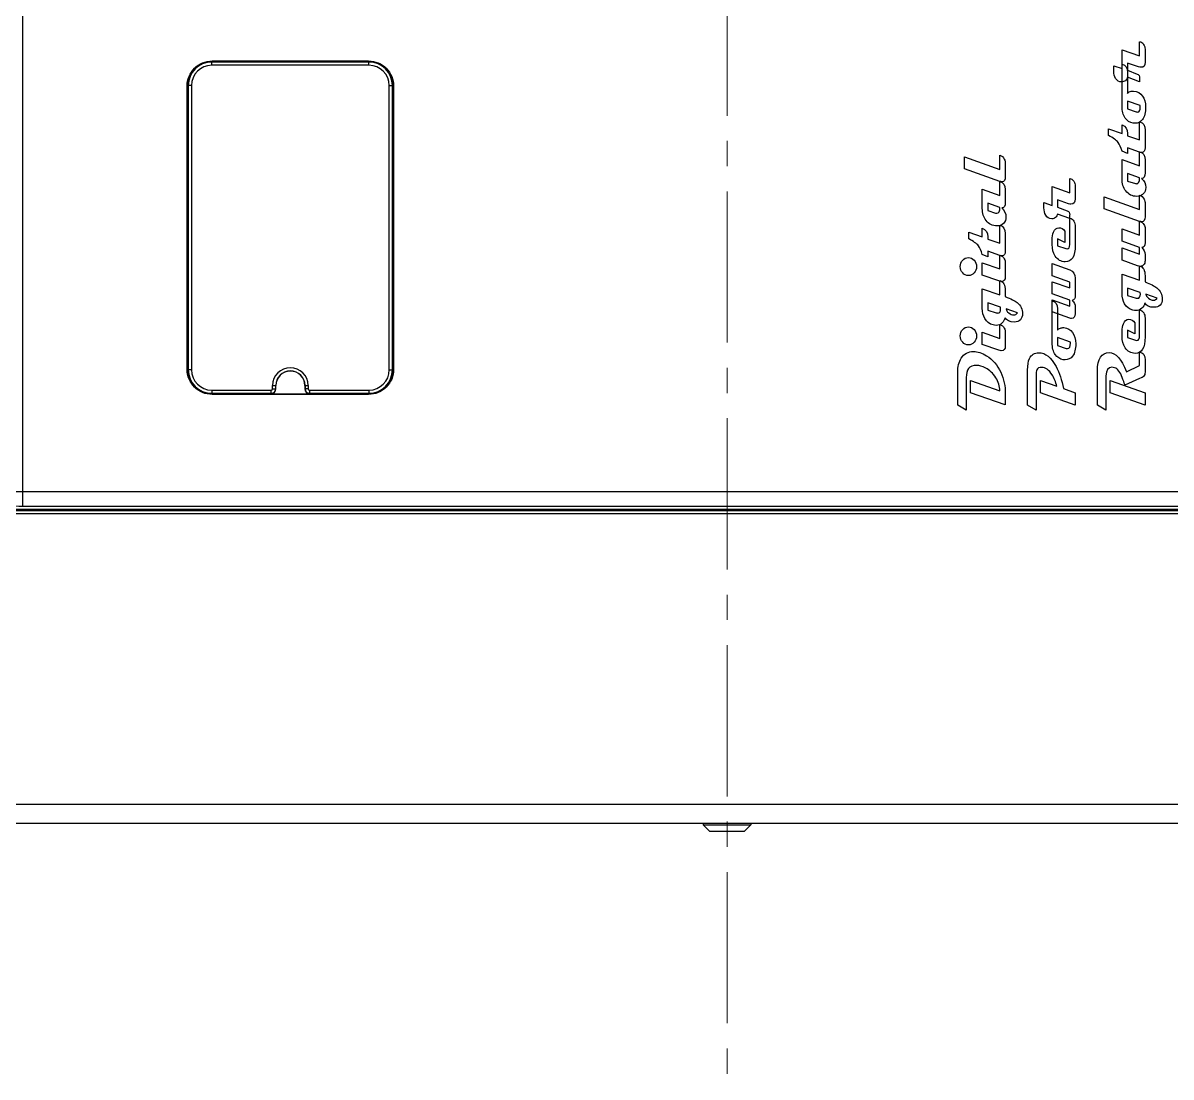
# Model space of a CAD drawing. Header units: millimetres. Extents: x 12659 to 13466, y -343 to 215.
# Drawn here: x 13010.9 to 13083.2, y 2.1 to 68.5 of the extents above; entities that cross this region are included whole.
import ezdxf

# ---------------------------------------------------------------- set-up
doc = ezdxf.new("R2010")
doc.units = ezdxf.units.MM
doc.linetypes.add('CENTER2', pattern=[28.575, 19.05, -3.175, 3.175, -3.175])
doc.linetypes.add('CENTERX2', pattern=[101.6, 63.5, -12.7, 12.7, -12.7])
doc.layers.get('0').update_dxf_attribs({"linetype": 'CONTINUOUS'})
doc.layers.add('3', color=112, linetype='CENTERX2', lineweight=15)

msp = doc.modelspace()

# ---------------------------------------------------------------- linework, layer by layer
at = {"color": 7, "linetype": 'Continuous'}
for p, q in [((13010.885, 38.046), (13010.885, 115.108)), ((13081.198, 66.391), (13081.198, 67.284)), ((13080.09, 66.779), (13081.198, 66.391)), ((13080.09, 63.233), (13080.09, 66.779)), ((13081.54, 66.817), (13081.54, 66)), ((13022.772, 65.805), (13022.772, 66.027)), ((13032.672, 66.027), (13022.772, 66.027)), ((13032.672, 66.005), (13022.772, 66.005)), ((13032.672, 65.805), (13022.772, 65.805)), ((13022.798, 66.051), (13022.798, 66.077)), ((13022.798, 66.077), (13032.646, 66.077)), ((13026.751, 66.051), (13022.798, 66.051)), ((13026.751, 66.027), (13026.751, 66.051)), ((13027.051, 66.046), (13027.072, 66.035)), ((13028.372, 66.035), (13027.072, 66.035)), ((13028.693, 66.051), (13028.693, 66.027)), ((13032.646, 66.051), (13028.693, 66.051)), ((13032.646, 66.051), (13032.646, 66.077)), ((13032.672, 65.805), (13032.672, 66.027)), ((13081.124, 65.704), (13080.431, 65.945)), ((13080.431, 65.945), (13080.431, 65.491)), ((13079.57, 65.779), (13080.09, 65.6)), ((13079.57, 65.433), (13079.57, 65.779)), ((13080.431, 65.491), (13081.043, 65.254)), ((13080.431, 65.367), (13080.431, 64.032)), ((13021.222, 46.653), (13021.222, 64.501)), ((13021.248, 46.653), (13021.248, 64.501)), ((13021.272, 64.527), (13021.272, 46.627)), ((13021.494, 64.527), (13021.272, 64.527)), ((13021.294, 64.527), (13021.294, 46.627)), ((13021.494, 64.527), (13021.494, 46.627)), ((13033.95, 46.627), (13033.95, 64.527)), ((13033.95, 64.527), (13034.172, 64.527)), ((13034.15, 46.627), (13034.15, 64.527)), ((13034.172, 46.627), (13034.172, 64.527)), ((13034.196, 46.653), (13034.196, 64.501)), ((13034.196, 64.501), (13034.222, 64.501)), ((13034.222, 64.501), (13034.222, 46.653)), ((13081.198, 64.77), (13080.431, 65.049)), ((13081.198, 64.996), (13081.198, 64.77)), ((13081.239, 63.271), (13080.431, 63.555)), ((13080.431, 63.555), (13080.431, 63.066)), ((13080.431, 63.066), (13080.977, 62.875)), ((13081.241, 63.201), (13081.239, 63.271)), ((13081.198, 61.105), (13081.198, 62.25)), ((13079.235, 61.8), (13080.09, 61.499)), ((13079.235, 61.384), (13079.235, 61.8)), ((13080.09, 61.499), (13080.09, 62.049)), ((13080.431, 61.512), (13080.431, 61.371)), ((13081.54, 61.717), (13081.54, 60.629)), ((13080.431, 61.371), (13081.198, 61.105)), ((13070.168, 60.043), (13072.398, 59.248)), ((13070.168, 59.288), (13070.168, 60.043)), ((13072.398, 59.248), (13072.398, 60.143)), ((13080.431, 60.258), (13080.09, 60.393)), ((13081.198, 60.337), (13080.431, 60.608)), ((13080.431, 60.608), (13080.431, 60.258)), ((13081.198, 59.474), (13081.198, 60.359)), ((13072.398, 58.497), (13070.168, 59.288)), ((13072.74, 59.61), (13072.74, 58.789)), ((13080.09, 59.875), (13081.198, 59.474)), ((13080.09, 58.657), (13080.09, 59.875)), ((13081.54, 59.836), (13081.54, 59.028)), ((13076.798, 57.776), (13076.798, 58.67)), ((13081.198, 58.713), (13080.431, 58.983)), ((13080.431, 58.983), (13080.431, 58.512)), ((13071.29, 58.013), (13072.398, 57.612)), ((13071.29, 56.796), (13071.29, 58.013)), ((13072.398, 57.612), (13072.398, 58.497)), ((13072.74, 57.975), (13072.74, 57.167)), ((13075.69, 58.165), (13076.798, 57.776)), ((13075.69, 56.985), (13075.69, 58.165)), ((13077.14, 58.203), (13077.14, 57.386)), ((13080.431, 58.512), (13080.928, 58.363)), ((13072.398, 56.851), (13071.631, 57.122)), ((13071.631, 57.122), (13071.631, 56.651)), ((13075.17, 57.165), (13075.69, 56.985)), ((13075.17, 56.819), (13075.17, 57.165)), ((13076.724, 57.09), (13076.031, 57.331)), ((13076.031, 57.331), (13076.031, 56.877)), ((13078.968, 57.521), (13081.198, 56.725)), ((13078.968, 56.766), (13078.968, 57.521)), ((13081.198, 56.725), (13081.198, 57.621)), ((13071.631, 56.651), (13072.128, 56.501)), ((13076.031, 56.877), (13076.643, 56.64)), ((13076.798, 56.156), (13076.031, 56.435)), ((13081.198, 55.975), (13078.968, 56.766)), ((13081.54, 57.088), (13081.54, 56.267)), ((13072.398, 54.597), (13072.398, 55.742)), ((13076.798, 54.523), (13076.798, 56.382)), ((13081.198, 55.111), (13081.198, 55.979)), ((13070.435, 55.292), (13071.29, 54.992)), ((13070.435, 54.877), (13070.435, 55.292)), ((13071.29, 54.992), (13071.29, 55.542)), ((13071.631, 55.005), (13071.631, 54.864)), ((13072.74, 55.209), (13072.74, 54.122)), ((13076.489, 55.361), (13076.489, 54.655)), ((13077.14, 55.655), (13077.14, 54.467)), ((13080.09, 55.499), (13081.198, 55.111)), ((13080.09, 54.734), (13080.09, 55.499)), ((13081.54, 55.529), (13081.54, 54.638)), ((13071.631, 54.864), (13072.398, 54.597)), ((13075.69, 54.51), (13075.69, 54.819)), ((13076.489, 54.655), (13076.031, 54.885)), ((13076.031, 54.885), (13076.031, 54.435)), ((13076.031, 54.435), (13076.545, 54.261)), ((13076.545, 54.261), (13076.626, 54.246)), ((13081.198, 54.337), (13080.09, 54.734)), ((13080.09, 54.303), (13081.198, 53.904)), ((13080.09, 53.529), (13080.09, 54.303)), ((13081.198, 53.904), (13081.198, 54.337)), ((13071.631, 53.751), (13071.29, 53.885)), ((13072.398, 53.83), (13071.631, 54.101)), ((13071.631, 54.101), (13071.631, 53.751)), ((13072.398, 52.977), (13072.398, 53.847)), ((13081.073, 53.171), (13080.09, 53.529)), ((13081.54, 53.875), (13081.54, 53.499)), ((13071.29, 53.371), (13072.398, 52.977)), ((13071.29, 52.597), (13071.29, 53.371)), ((13072.74, 53.344), (13072.74, 52.501)), ((13075.69, 53.314), (13076.798, 52.928)), ((13075.69, 52.548), (13075.69, 53.314)), ((13081.198, 52.271), (13081.198, 53.175)), ((13072.328, 52.226), (13071.29, 52.597)), ((13072.398, 51.344), (13072.398, 52.248)), ((13076.798, 52.152), (13075.69, 52.548)), ((13075.69, 52.177), (13076.798, 51.789)), ((13075.69, 51.414), (13075.69, 52.177)), ((13076.798, 51.789), (13076.798, 52.152)), ((13077.14, 52.397), (13077.14, 51.318)), ((13080.09, 52.661), (13081.198, 52.271)), ((13080.09, 51.442), (13080.09, 52.661)), ((13081.54, 52.542), (13081.54, 52.162)), ((13071.29, 51.734), (13072.398, 51.344)), ((13071.29, 50.514), (13071.29, 51.734)), ((13072.74, 51.614), (13072.74, 51.235)), ((13076.798, 51.015), (13075.69, 51.414)), ((13081.239, 51.495), (13080.431, 51.77)), ((13080.431, 51.77), (13080.431, 51.316)), ((13081.243, 51.395), (13081.239, 51.495)), ((13082.299, 51.137), (13081.597, 51.395)), ((13072.439, 50.568), (13071.631, 50.843)), ((13071.631, 50.843), (13071.631, 50.388)), ((13075.69, 51.043), (13076.798, 50.644)), ((13075.69, 48.335), (13075.69, 51.043)), ((13076.798, 50.644), (13076.798, 51.015)), ((13080.431, 51.316), (13080.972, 51.145)), ((13071.631, 50.388), (13072.172, 50.218)), ((13072.443, 50.467), (13072.439, 50.568)), ((13073.499, 50.209), (13072.797, 50.467)), ((13076.798, 49.881), (13075.69, 50.269)), ((13076.031, 50.469), (13076.031, 49.135)), ((13077.14, 50.553), (13077.14, 50.173)), ((13081.198, 48.757), (13081.198, 50.42)), ((13081.54, 49.889), (13081.54, 48.702)), ((13072.398, 48.61), (13072.398, 49.48)), ((13080.889, 49.595), (13080.889, 48.889)), ((13071.29, 49.005), (13072.398, 48.61)), ((13071.29, 48.231), (13071.29, 49.005)), ((13072.74, 48.977), (13072.74, 48.135)), ((13076.839, 48.374), (13076.031, 48.657)), ((13076.031, 48.657), (13076.031, 48.169)), ((13080.09, 48.745), (13080.09, 49.054)), ((13080.889, 48.889), (13080.431, 49.12)), ((13080.431, 49.12), (13080.431, 48.67)), ((13080.431, 48.67), (13080.945, 48.495)), ((13080.945, 48.495), (13081.026, 48.48)), ((13072.328, 47.86), (13071.29, 48.231)), ((13076.031, 48.169), (13076.577, 47.977)), ((13076.841, 48.303), (13076.839, 48.374)), ((13081.198, 46.894), (13081.198, 47.74)), ((13081.54, 47.295), (13081.54, 46.474)), ((13021.494, 46.627), (13021.272, 46.627)), ((13033.95, 46.627), (13034.172, 46.627)), ((13034.196, 46.653), (13034.222, 46.653)), ((13069.74, 44.405), (13069.74, 46.469)), ((13074.14, 44.41), (13074.14, 46.606)), ((13078.54, 44.41), (13078.54, 46.557)), ((13080.369, 46.51), (13081.198, 46.894)), ((13026.6, 45.427), (13026.6, 45.638)), ((13026.6, 45.638), (13026.81, 45.638)), ((13026.8, 45.427), (13026.8, 45.638)), ((13026.81, 45.427), (13026.81, 45.638)), ((13028.635, 45.638), (13028.844, 45.638)), ((13028.635, 45.638), (13028.635, 45.427)), ((13028.644, 45.638), (13028.644, 45.427)), ((13028.844, 45.638), (13028.844, 45.427)), ((13070.277, 46.139), (13070.277, 44.077)), ((13070.552, 45.956), (13072.398, 45.301)), ((13070.552, 45.186), (13070.552, 45.956)), ((13074.677, 46.256), (13074.677, 44.077)), ((13074.952, 45.956), (13075.978, 45.589)), ((13074.952, 45.184), (13074.952, 45.956)), ((13079.077, 46.252), (13079.077, 44.077)), ((13079.352, 45.956), (13081.54, 45.177)), ((13079.352, 45.182), (13079.352, 45.956)), ((13081.198, 46.073), (13080.269, 45.653)), ((13022.772, 45.349), (13022.772, 45.127)), ((13022.772, 45.349), (13026.522, 45.349)), ((13022.772, 45.149), (13026.522, 45.149)), ((13022.772, 45.127), (13025.522, 45.127)), ((13022.798, 45.103), (13022.798, 45.077)), ((13032.646, 45.103), (13022.798, 45.103)), ((13032.646, 45.077), (13022.798, 45.077)), ((13025.522, 45.127), (13026.222, 45.139)), ((13026.222, 45.139), (13026.522, 45.139)), ((13026.522, 45.139), (13026.522, 45.349)), ((13026.6, 45.427), (13026.81, 45.427)), ((13028.844, 45.427), (13028.635, 45.427)), ((13028.922, 45.349), (13032.672, 45.349)), ((13028.922, 45.349), (13028.922, 45.139)), ((13028.922, 45.149), (13032.672, 45.149)), ((13028.922, 45.139), (13029.222, 45.139)), ((13029.922, 45.127), (13029.222, 45.139)), ((13029.922, 45.127), (13032.672, 45.127)), ((13032.646, 45.103), (13032.646, 45.077)), ((13032.672, 45.349), (13032.672, 45.127)), ((13072.74, 44.414), (13070.552, 45.186)), ((13072.74, 45.118), (13072.74, 44.414)), ((13077.14, 44.405), (13074.952, 45.184)), ((13076.398, 45.444), (13077.14, 45.184)), ((13077.14, 45.184), (13077.14, 44.405)), ((13081.54, 44.41), (13079.352, 45.182)), ((13081.54, 45.177), (13081.54, 44.41)), ((13070.277, 44.077), (13069.74, 44.405)), ((13074.677, 44.077), (13074.14, 44.41)), ((13079.077, 44.077), (13078.54, 44.41)), ((13010.885, 38.96), (13104.565, 38.96)), ((12940.908, 37.852), (13104.551, 37.852)), ((12940.908, 37.767), (13104.551, 37.767)), ((13010.885, 38.046), (13104.565, 38.046)), ((12940.718, 37.577), (13104.74, 37.577)), ((12891.922, 19.277), (13218.522, 19.277)), ((12892.122, 18.077), (13219.722, 18.077)), ((13053.722, 18.077), (13053.722, 17.977)), ((13056.722, 18.077), (13056.722, 17.977)), ((13053.722, 17.977), (13056.722, 17.977)), ((13054.122, 17.577), (13053.722, 17.977)), ((13054.122, 17.577), (13056.322, 17.577)), ((13056.322, 17.577), (13056.722, 17.977))]:
    msp.add_line(p, q, dxfattribs=at)
for centre, radius, start, end in [((13022.772, 64.527), 1.5, 90, 180), ((13022.772, 64.527), 1.478, 90, 180), ((13022.772, 64.527), 1.278, 90, 180), ((13032.672, 64.527), 1.5, 0, 90), ((13032.672, 64.527), 1.478, 0, 90), ((13032.672, 64.527), 1.278, 0, 90), ((13022.772, 46.627), 1.5, 180, 270), ((13022.772, 46.627), 1.478, 180, 270), ((13022.772, 46.627), 1.278, 180, 270), ((13027.722, 45.638), 1.122, 0, 180), ((13027.722, 45.638), 0.922, 0, 180), ((13027.722, 45.638), 0.912, 0, 180), ((13032.672, 46.627), 1.5, 270, 0), ((13032.672, 46.627), 1.478, 270, 0), ((13032.672, 46.627), 1.278, 270, 0), ((13026.522, 45.427), 0.288, 270, 0), ((13026.522, 45.427), 0.278, 270, 0), ((13026.522, 45.427), 0.0782, 270, 0), ((13028.922, 45.427), 0.288, 180, 270), ((13028.922, 45.427), 0.278, 180, 270), ((13028.922, 45.427), 0.0782, 180, 270)]:
    msp.add_arc(centre, radius, start, end, dxfattribs=at)
for centre, major_axis, ratio, start_param, end_param in [((13022.799, 64.501), (-1.096, 1.096), 0.999695, 5.497939, 7.068431), ((13026.751, 66.046), (0.3, 0), 0.017455, 0.034907, 1.570796), ((13028.693, 66.046), (0.3, 0), 0.017455, 1.570796, 3.106686), ((13032.646, 64.501), (1.096, 1.096), 0.999695, 5.497939, 7.068431), ((13022.799, 46.654), (-1.096, -1.096), 0.999695, 5.497939, 7.068431), ((13032.646, 46.654), (1.096, -1.096), 0.999695, 5.497939, 7.068431)]:
    msp.add_ellipse(centre, major_axis=major_axis, ratio=ratio, start_param=start_param, end_param=end_param, dxfattribs=at)
for points in [[(13081.198, 67.284), (13081.299, 67.284), (13081.382, 67.229), (13081.449, 67.119)], [(13081.449, 67.119), (13081.51, 67.022), (13081.54, 66.921), (13081.54, 66.817)], [(13080.09, 65.879), (13080.318, 65.821), (13080.431, 65.651), (13080.431, 65.367)], [(13081.54, 66), (13081.54, 65.783), (13081.45, 65.676), (13081.271, 65.676)], [(13079.681, 64.981), (13079.608, 65.107), (13079.57, 65.258), (13079.57, 65.433)], [(13081.043, 65.254), (13081.147, 65.214), (13081.198, 65.128), (13081.198, 64.996)], [(13081.271, 65.676), (13081.226, 65.676), (13081.177, 65.685), (13081.124, 65.704)], [(13080.06, 64.753), (13079.898, 64.753), (13079.77, 64.828), (13079.681, 64.981)], [(13080.298, 64.835), (13080.23, 64.781), (13080.149, 64.753), (13080.06, 64.753)], [(13080.431, 65.049), (13080.412, 64.96), (13080.367, 64.889), (13080.298, 64.835)], [(13080.431, 64.032), (13080.463, 64.079), (13080.52, 64.118), (13080.604, 64.147)], [(13080.604, 64.147), (13080.687, 64.177), (13080.759, 64.188), (13080.819, 64.183)], [(13080.819, 64.183), (13081.058, 64.162), (13081.243, 64.058), (13081.378, 63.87)], [(13081.378, 63.87), (13081.508, 63.689), (13081.572, 63.455), (13081.574, 63.167)], [(13080.285, 62.483), (13080.156, 62.67), (13080.09, 62.919), (13080.09, 63.233)], [(13081.058, 62.86), (13081.181, 62.86), (13081.241, 62.973), (13081.241, 63.201)], [(13081.574, 63.167), (13081.576, 62.83), (13081.512, 62.572), (13081.376, 62.392)], [(13080.789, 62.163), (13080.576, 62.201), (13080.407, 62.305), (13080.285, 62.483)], [(13081.376, 62.392), (13081.256, 62.233), (13081.1, 62.152), (13080.904, 62.152)], [(13080.977, 62.875), (13081.007, 62.864), (13081.032, 62.86), (13081.058, 62.86)], [(13081.198, 62.25), (13081.427, 62.182), (13081.54, 62.005), (13081.54, 61.717)], [(13080.09, 62.049), (13080.318, 61.96), (13080.431, 61.781), (13080.431, 61.512)], [(13080.904, 62.152), (13080.866, 62.152), (13080.827, 62.156), (13080.789, 62.163)], [(13079.845, 60.947), (13079.734, 61.084), (13079.529, 61.229), (13079.235, 61.384)], [(13080.09, 60.393), (13080.026, 60.64), (13079.945, 60.826), (13079.845, 60.947)], [(13072.398, 60.143), (13072.524, 60.107), (13072.616, 60.026), (13072.676, 59.898)], [(13081.198, 60.359), (13081.427, 60.29), (13081.54, 60.116), (13081.54, 59.836)], [(13081.318, 60.314), (13081.282, 60.314), (13081.241, 60.322), (13081.198, 60.337)], [(13081.54, 60.629), (13081.54, 60.418), (13081.467, 60.314), (13081.318, 60.314)], [(13072.676, 59.898), (13072.718, 59.808), (13072.74, 59.713), (13072.74, 59.61)], [(13072.74, 58.789), (13072.74, 58.578), (13072.669, 58.474), (13072.524, 58.474)], [(13076.798, 58.67), (13076.899, 58.67), (13076.982, 58.614), (13077.049, 58.505)], [(13080.324, 57.891), (13080.169, 58.096), (13080.09, 58.352), (13080.09, 58.657)], [(13081.013, 58.35), (13081.137, 58.35), (13081.198, 58.469), (13081.198, 58.713)], [(13081.54, 59.028), (13081.54, 58.798), (13081.467, 58.683), (13081.318, 58.683)], [(13081.318, 58.683), (13081.495, 58.527), (13081.582, 58.337), (13081.582, 58.111)], [(13072.524, 58.474), (13072.488, 58.474), (13072.445, 58.482), (13072.398, 58.497)], [(13072.398, 58.497), (13072.627, 58.429), (13072.74, 58.254), (13072.74, 57.975)], [(13077.049, 58.505), (13077.11, 58.408), (13077.14, 58.307), (13077.14, 58.203)], [(13081.028, 57.55), (13080.732, 57.55), (13080.497, 57.663), (13080.324, 57.891)], [(13080.928, 58.363), (13080.959, 58.353), (13080.987, 58.35), (13081.013, 58.35)], [(13081.582, 58.111), (13081.582, 57.945), (13081.531, 57.808), (13081.429, 57.706)], [(13072.74, 57.167), (13072.74, 56.936), (13072.667, 56.821), (13072.518, 56.821)], [(13077.14, 57.386), (13077.14, 57.169), (13077.05, 57.062), (13076.871, 57.062)], [(13081.429, 57.706), (13081.326, 57.604), (13081.194, 57.55), (13081.028, 57.55)], [(13081.198, 57.621), (13081.324, 57.585), (13081.416, 57.504), (13081.476, 57.376)], [(13081.476, 57.376), (13081.518, 57.286), (13081.54, 57.19), (13081.54, 57.088)], [(13071.524, 56.03), (13071.369, 56.235), (13071.29, 56.491), (13071.29, 56.796)], [(13072.128, 56.501), (13072.159, 56.492), (13072.187, 56.489), (13072.213, 56.489)], [(13072.213, 56.489), (13072.337, 56.489), (13072.398, 56.608), (13072.398, 56.851)], [(13072.518, 56.821), (13072.695, 56.666), (13072.782, 56.476), (13072.782, 56.25)], [(13075.281, 56.367), (13075.208, 56.493), (13075.17, 56.644), (13075.17, 56.819)], [(13076.031, 56.435), (13076.012, 56.346), (13075.967, 56.275), (13075.898, 56.221)], [(13076.643, 56.64), (13076.747, 56.6), (13076.798, 56.514), (13076.798, 56.382)], [(13076.871, 57.062), (13076.826, 57.062), (13076.777, 57.071), (13076.724, 57.09)], [(13072.228, 55.689), (13071.932, 55.689), (13071.697, 55.802), (13071.524, 56.03)], [(13072.629, 55.845), (13072.526, 55.742), (13072.394, 55.689), (13072.228, 55.689)], [(13072.398, 55.742), (13072.627, 55.674), (13072.74, 55.497), (13072.74, 55.209)], [(13072.782, 56.25), (13072.782, 56.084), (13072.731, 55.947), (13072.629, 55.845)], [(13075.66, 56.139), (13075.498, 56.139), (13075.37, 56.214), (13075.281, 56.367)], [(13075.898, 56.221), (13075.83, 56.167), (13075.749, 56.139), (13075.66, 56.139)], [(13076.798, 56.186), (13076.909, 56.156), (13076.995, 56.088), (13077.056, 55.981)], [(13077.056, 55.981), (13077.112, 55.885), (13077.14, 55.776), (13077.14, 55.655)], [(13081.198, 55.979), (13081.318, 55.949), (13081.407, 55.883), (13081.467, 55.783)], [(13081.324, 55.951), (13081.288, 55.951), (13081.245, 55.96), (13081.198, 55.975)], [(13081.54, 56.267), (13081.54, 56.056), (13081.469, 55.951), (13081.324, 55.951)], [(13081.467, 55.783), (13081.516, 55.702), (13081.54, 55.619), (13081.54, 55.529)], [(13071.29, 55.542), (13071.518, 55.452), (13071.631, 55.273), (13071.631, 55.005)], [(13075.69, 54.819), (13075.69, 54.998), (13075.717, 55.158), (13075.773, 55.294)], [(13075.773, 55.294), (13075.848, 55.476), (13075.961, 55.572), (13076.11, 55.579)], [(13076.11, 55.579), (13076.263, 55.587), (13076.389, 55.514), (13076.489, 55.361)], [(13071.045, 54.44), (13070.934, 54.576), (13070.729, 54.721), (13070.435, 54.877)], [(13071.29, 53.885), (13071.226, 54.133), (13071.145, 54.318), (13071.045, 54.44)], [(13075.886, 53.785), (13075.756, 53.988), (13075.69, 54.229), (13075.69, 54.51)], [(13077.14, 54.467), (13077.14, 53.776), (13076.933, 53.431), (13076.515, 53.431)], [(13076.626, 54.246), (13076.741, 54.246), (13076.798, 54.337), (13076.798, 54.523)], [(13081.54, 54.638), (13081.54, 54.429), (13081.474, 54.324), (13081.339, 54.324)], [(13081.339, 54.324), (13081.474, 54.214), (13081.54, 54.062), (13081.54, 53.875)], [(13069.906, 53.13), (13069.906, 53.284), (13069.957, 53.416), (13070.056, 53.526)], [(13070.056, 53.526), (13070.155, 53.638), (13070.275, 53.693), (13070.416, 53.693)], [(13070.416, 53.693), (13070.558, 53.693), (13070.68, 53.638), (13070.779, 53.528)], [(13070.779, 53.528), (13070.878, 53.416), (13070.927, 53.284), (13070.927, 53.13)], [(13072.398, 53.847), (13072.524, 53.808), (13072.616, 53.732), (13072.675, 53.616)], [(13072.518, 53.806), (13072.482, 53.806), (13072.441, 53.815), (13072.398, 53.83)], [(13072.74, 54.122), (13072.74, 53.911), (13072.667, 53.806), (13072.518, 53.806)], [(13072.675, 53.616), (13072.718, 53.531), (13072.74, 53.442), (13072.74, 53.344)], [(13076.515, 53.431), (13076.248, 53.431), (13076.039, 53.548), (13075.886, 53.785)], [(13081.54, 53.499), (13081.54, 53.384), (13081.51, 53.295), (13081.45, 53.231)], [(13070.056, 52.728), (13069.957, 52.838), (13069.906, 52.973), (13069.906, 53.13)], [(13070.927, 53.13), (13070.927, 52.973), (13070.878, 52.838), (13070.779, 52.727)], [(13076.798, 52.928), (13077.027, 52.821), (13077.14, 52.644), (13077.14, 52.397)], [(13081.23, 53.141), (13081.179, 53.141), (13081.128, 53.15), (13081.073, 53.171)], [(13081.198, 53.175), (13081.427, 53.109), (13081.54, 52.898), (13081.54, 52.542)], [(13081.45, 53.231), (13081.395, 53.171), (13081.322, 53.141), (13081.23, 53.141)], [(13070.416, 52.563), (13070.275, 52.563), (13070.155, 52.617), (13070.056, 52.728)], [(13070.779, 52.727), (13070.68, 52.617), (13070.558, 52.563), (13070.416, 52.563)], [(13072.484, 52.197), (13072.437, 52.197), (13072.384, 52.207), (13072.328, 52.226)], [(13072.398, 52.248), (13072.627, 52.182), (13072.74, 51.971), (13072.74, 51.614)], [(13072.74, 52.501), (13072.74, 52.297), (13072.654, 52.197), (13072.484, 52.197)], [(13081.54, 52.162), (13081.883, 52.034), (13082.132, 51.909), (13082.285, 51.784)], [(13080.247, 50.785), (13080.143, 50.966), (13080.09, 51.186), (13080.09, 51.442)], [(13081.062, 51.13), (13081.184, 51.13), (13081.243, 51.218), (13081.243, 51.395)], [(13081.597, 51.395), (13081.597, 51.301), (13081.648, 51.216), (13081.755, 51.135)], [(13082.285, 51.784), (13082.51, 51.602), (13082.623, 51.369), (13082.623, 51.088)], [(13072.74, 51.235), (13073.083, 51.107), (13073.332, 50.981), (13073.485, 50.857)], [(13073.485, 50.857), (13073.71, 50.674), (13073.823, 50.442), (13073.823, 50.16)], [(13075.69, 50.981), (13075.918, 50.924), (13076.031, 50.753), (13076.031, 50.469)], [(13077.14, 51.318), (13077.14, 51.128), (13077.078, 51.024), (13076.952, 51.003)], [(13076.952, 51.003), (13077.078, 50.898), (13077.14, 50.749), (13077.14, 50.553)], [(13080.772, 50.382), (13080.542, 50.442), (13080.367, 50.576), (13080.247, 50.785)], [(13080.972, 51.145), (13081.007, 51.135), (13081.036, 51.13), (13081.062, 51.13)], [(13081.523, 50.836), (13081.493, 50.702), (13081.431, 50.591), (13081.338, 50.504)], [(13082.12, 50.565), (13081.81, 50.565), (13081.612, 50.655), (13081.523, 50.836)], [(13081.755, 51.135), (13081.862, 51.054), (13081.966, 51.015), (13082.073, 51.015)], [(13082.073, 51.015), (13082.167, 51.015), (13082.241, 51.056), (13082.299, 51.137)], [(13082.488, 50.706), (13082.399, 50.612), (13082.277, 50.565), (13082.12, 50.565)], [(13082.623, 51.088), (13082.623, 50.928), (13082.578, 50.8), (13082.488, 50.706)], [(13071.447, 49.857), (13071.343, 50.039), (13071.29, 50.258), (13071.29, 50.514)], [(13072.172, 50.218), (13072.207, 50.207), (13072.236, 50.203), (13072.262, 50.203)], [(13072.262, 50.203), (13072.384, 50.203), (13072.443, 50.29), (13072.443, 50.467)], [(13072.723, 49.909), (13072.693, 49.774), (13072.631, 49.663), (13072.538, 49.577)], [(13073.32, 49.638), (13073.01, 49.638), (13072.812, 49.727), (13072.723, 49.909)], [(13072.797, 50.467), (13072.797, 50.374), (13072.848, 50.288), (13072.955, 50.207)], [(13072.955, 50.207), (13073.062, 50.126), (13073.166, 50.088), (13073.273, 50.088)], [(13073.273, 50.088), (13073.367, 50.088), (13073.441, 50.128), (13073.499, 50.209)], [(13073.823, 50.16), (13073.823, 50), (13073.778, 49.872), (13073.688, 49.779)], [(13076.916, 49.858), (13076.882, 49.858), (13076.841, 49.866), (13076.798, 49.881)], [(13077.14, 50.173), (13077.14, 49.962), (13077.065, 49.858), (13076.916, 49.858)], [(13080.955, 50.354), (13080.898, 50.354), (13080.836, 50.365), (13080.772, 50.382)], [(13081.338, 50.504), (13081.233, 50.405), (13081.105, 50.354), (13080.955, 50.354)], [(13081.198, 50.42), (13081.309, 50.391), (13081.395, 50.322), (13081.456, 50.216)], [(13081.456, 50.216), (13081.512, 50.12), (13081.54, 50.011), (13081.54, 49.889)], [(13069.906, 48.764), (13069.906, 48.917), (13069.957, 49.049), (13070.056, 49.16)], [(13070.056, 49.16), (13070.155, 49.271), (13070.275, 49.327), (13070.416, 49.327)], [(13070.416, 49.327), (13070.558, 49.327), (13070.68, 49.271), (13070.779, 49.161)], [(13070.779, 49.161), (13070.878, 49.049), (13070.927, 48.917), (13070.927, 48.764)], [(13071.972, 49.454), (13071.742, 49.514), (13071.567, 49.649), (13071.447, 49.857)], [(13072.155, 49.427), (13072.098, 49.427), (13072.036, 49.437), (13071.972, 49.454)], [(13072.538, 49.577), (13072.433, 49.478), (13072.305, 49.427), (13072.155, 49.427)], [(13072.398, 49.48), (13072.524, 49.442), (13072.616, 49.365), (13072.675, 49.249)], [(13072.675, 49.249), (13072.718, 49.165), (13072.74, 49.075), (13072.74, 48.977)], [(13073.688, 49.779), (13073.599, 49.685), (13073.477, 49.638), (13073.32, 49.638)], [(13076.031, 49.135), (13076.063, 49.182), (13076.12, 49.22), (13076.204, 49.25)], [(13076.204, 49.25), (13076.287, 49.28), (13076.359, 49.29), (13076.419, 49.285)], [(13076.419, 49.285), (13076.658, 49.265), (13076.843, 49.16), (13076.978, 48.973)], [(13080.09, 49.054), (13080.09, 49.233), (13080.117, 49.393), (13080.173, 49.529)], [(13080.173, 49.529), (13080.248, 49.71), (13080.361, 49.806), (13080.51, 49.814)], [(13080.51, 49.814), (13080.663, 49.821), (13080.789, 49.749), (13080.889, 49.595)], [(13070.056, 48.361), (13069.957, 48.472), (13069.906, 48.606), (13069.906, 48.764)], [(13070.927, 48.764), (13070.927, 48.606), (13070.878, 48.472), (13070.779, 48.36)], [(13076.978, 48.973), (13077.108, 48.791), (13077.172, 48.557), (13077.174, 48.269)], [(13080.286, 48.02), (13080.156, 48.222), (13080.09, 48.463), (13080.09, 48.745)], [(13081.54, 48.702), (13081.54, 48.011), (13081.333, 47.666), (13080.915, 47.666)], [(13081.026, 48.48), (13081.141, 48.48), (13081.198, 48.572), (13081.198, 48.757)], [(13069.967, 47.36), (13070.145, 47.64), (13070.401, 47.781), (13070.735, 47.781)], [(13070.416, 48.197), (13070.275, 48.197), (13070.155, 48.25), (13070.056, 48.361)], [(13070.779, 48.36), (13070.68, 48.25), (13070.558, 48.197), (13070.416, 48.197)], [(13070.735, 47.781), (13070.996, 47.781), (13071.271, 47.689), (13071.56, 47.509)], [(13072.484, 47.83), (13072.437, 47.83), (13072.384, 47.84), (13072.328, 47.86)], [(13072.74, 48.135), (13072.74, 47.93), (13072.654, 47.83), (13072.484, 47.83)], [(13075.885, 47.585), (13075.756, 47.772), (13075.69, 48.022), (13075.69, 48.335)], [(13076.577, 47.977), (13076.607, 47.966), (13076.632, 47.962), (13076.658, 47.962)], [(13076.658, 47.962), (13076.781, 47.962), (13076.841, 48.075), (13076.841, 48.303)], [(13077.174, 48.269), (13077.176, 47.932), (13077.112, 47.674), (13076.976, 47.494)], [(13078.54, 46.557), (13078.54, 47.329), (13078.787, 47.715), (13079.277, 47.715)], [(13079.277, 47.715), (13079.695, 47.715), (13080.058, 47.312), (13080.369, 46.51)], [(13080.915, 47.666), (13080.648, 47.666), (13080.439, 47.783), (13080.286, 48.02)], [(13081.198, 47.74), (13081.305, 47.734), (13081.39, 47.685), (13081.454, 47.591)], [(13069.74, 46.469), (13069.74, 46.826), (13069.816, 47.122), (13069.967, 47.36)], [(13071.56, 47.509), (13071.944, 47.271), (13072.241, 46.924), (13072.45, 46.47)], [(13074.14, 46.606), (13074.14, 46.926), (13074.18, 47.171), (13074.26, 47.341)], [(13074.26, 47.341), (13074.372, 47.58), (13074.57, 47.702), (13074.852, 47.702)], [(13074.852, 47.702), (13075.274, 47.702), (13075.634, 47.41), (13075.937, 46.831)], [(13076.389, 47.265), (13076.176, 47.303), (13076.007, 47.408), (13075.885, 47.585)], [(13076.504, 47.254), (13076.466, 47.254), (13076.427, 47.258), (13076.389, 47.265)], [(13076.976, 47.494), (13076.856, 47.335), (13076.7, 47.254), (13076.504, 47.254)], [(13081.454, 47.591), (13081.512, 47.506), (13081.54, 47.405), (13081.54, 47.295)], [(13070.419, 46.701), (13070.324, 46.578), (13070.277, 46.391), (13070.277, 46.139)], [(13070.944, 46.907), (13070.701, 46.907), (13070.524, 46.838), (13070.419, 46.701)], [(13071.503, 46.736), (13071.281, 46.849), (13071.094, 46.907), (13070.944, 46.907)], [(13072.141, 46.133), (13071.97, 46.408), (13071.757, 46.608), (13071.503, 46.736)], [(13072.45, 46.47), (13072.644, 46.049), (13072.74, 45.6), (13072.74, 45.118)], [(13074.722, 46.625), (13074.692, 46.557), (13074.677, 46.433), (13074.677, 46.256)], [(13075.035, 46.784), (13074.877, 46.791), (13074.773, 46.738), (13074.722, 46.625)], [(13075.685, 46.322), (13075.5, 46.619), (13075.283, 46.772), (13075.035, 46.784)], [(13075.978, 45.589), (13075.916, 45.864), (13075.818, 46.109), (13075.685, 46.322)], [(13075.937, 46.831), (13076.14, 46.442), (13076.293, 45.979), (13076.398, 45.444)], [(13079.456, 46.789), (13079.205, 46.789), (13079.077, 46.61), (13079.077, 46.252)], [(13080.008, 46.365), (13079.862, 46.646), (13079.678, 46.789), (13079.456, 46.789)], [(13080.148, 46.018), (13080.079, 46.201), (13080.032, 46.318), (13080.008, 46.365)], [(13081.54, 46.474), (13081.54, 46.361), (13081.51, 46.275), (13081.451, 46.217)], [(13072.398, 45.301), (13072.398, 45.58), (13072.313, 45.858), (13072.141, 46.133)], [(13080.269, 45.653), (13080.26, 45.704), (13080.22, 45.826), (13080.148, 46.018)], [(13081.451, 46.217), (13081.412, 46.179), (13081.329, 46.13), (13081.198, 46.073)]]:
    msp.add_open_spline(points, degree=3, dxfattribs=at)
for points, knots in [([(13021.222, 64.501), (13021.222, 64.706), (13021.301, 65.122), (13021.656, 65.643), (13022.178, 65.998), (13022.593, 66.077), (13022.798, 66.077)], [0, 0, 0, 0, 0.25, 0.5, 0.75, 1, 1, 1, 1]), ([(13032.646, 66.077), (13032.851, 66.077), (13033.267, 65.998), (13033.789, 65.643), (13034.143, 65.122), (13034.222, 64.706), (13034.222, 64.501)], [0, 0, 0, 0, 0.25, 0.5, 0.75, 1, 1, 1, 1]), ([(13022.798, 45.077), (13022.593, 45.077), (13022.178, 45.156), (13021.656, 45.511), (13021.301, 46.032), (13021.222, 46.448), (13021.222, 46.653)], [0, 0, 0, 0, 0.25, 0.5, 0.75, 1, 1, 1, 1]), ([(13034.222, 46.653), (13034.222, 46.448), (13034.143, 46.032), (13033.789, 45.511), (13033.267, 45.156), (13032.851, 45.077), (13032.646, 45.077)], [0, 0, 0, 0, 0.25, 0.5, 0.75, 1, 1, 1, 1]), ([(13005.954, 41.186), (13006.179, 40.478), (13007.109, 39.79), (13008.284, 39.334), (13009.392, 39.043), (13010.279, 38.96), (13010.885, 38.96)], [0, 0, 0, 0, 0.39482, 0.53012, 0.678387, 1, 1, 1, 1]), ([(13004.968, 40.273), (13005.096, 39.937), (13005.513, 39.474), (13006.227, 39.013), (13007.253, 38.545), (13008.824, 38.151), (13010.17, 38.047), (13010.885, 38.046)], [0, 0, 0, 0, 0.163343, 0.267604, 0.388314, 0.674502, 1, 1, 1, 1])]:
    msp.add_open_spline(points, degree=3, knots=knots, dxfattribs=at)
at = {"layer": '3', "linetype": 'CENTER2', "ltscale": 0.5}
msp.add_line((13055.222, -308.848), (13055.222, 189.873), dxfattribs=at)

doc.saveas('drawing.dxf')
